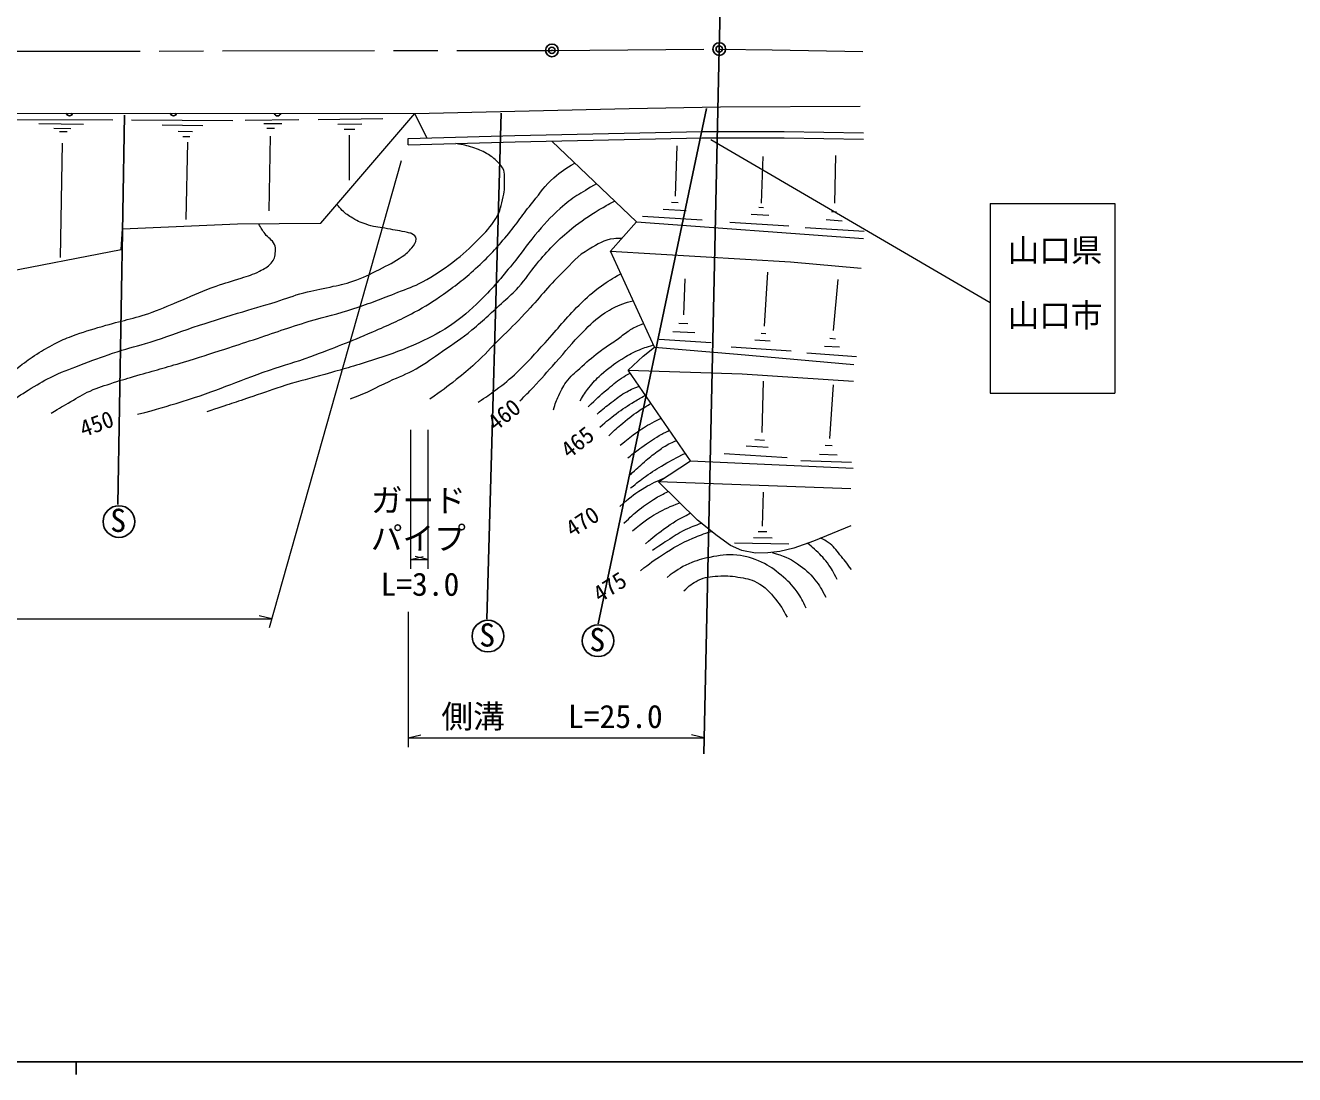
# Model space of a CAD drawing. Units: millimetres, scale not verified. Extents: x 40000 to 680000, y 20000 to 380000.
# Drawn here: x 263994 to 364235, y 204000 to 286847 of the extents above; entities that cross this region are included whole.
import ezdxf
from ezdxf.enums import TextEntityAlignment as Align

# ---------------------------------------------------------------- set-up
doc = ezdxf.new("R2010")
doc.units = ezdxf.units.MM
doc.header["$LTSCALE"] = 1000
doc.header["$PDMODE"] = 32
doc.header["$PDSIZE"] = 500
doc.linetypes.add('CHAIN', pattern=[18.5, 12, -1.5, 3.5, -1.5])
for name, color, linetype, lineweight in [('M-BGD', 7, 'Continuous', 13), ('M-BMK', 2, 'CHAIN', 13), ('M-BMK-SRVR', 3, 'Continuous', 25), ('M-STR-HTXT', 7, 'Continuous', 13), ('M-STR-STRC', 7, 'Continuous', 13), ('M-TTL-BAND', 7, 'Continuous', 25)]:
    doc.layers.add(name, color=color, linetype=linetype, lineweight=lineweight)
doc.layers.add('M-OTRS', color=6, linetype='Continuous')
doc.styles.add('ＭＳ ゴシック', font='')
doc.styles.add('ＭＳ 明朝', font='')
doc.styles.get('ＭＳ ゴシック').set_extended_font_data('MS Gothic')
doc.styles.get('ＭＳ 明朝').set_extended_font_data('MS Mincho')

msp = doc.modelspace()

# ---------------------------------------------------------------- linework, layer by layer
at = {"layer": 'M-BGD'}
for p, q in [((218987, 279918), (294749, 279900)), ((287329, 271218), (294749, 279900)), ((294749, 279900), (311678, 280277)), ((295693, 277960), (294749, 279900)), ((311678, 280277), (318891, 280424)), ((318891, 280424), (329911, 280466)), ((262567, 279426), (270909, 279398)), ((268596, 279033), (265063, 279061)), ((266241, 278725), (267573, 278697)), ((272374, 279398), (280384, 279345)), ((278010, 278922), (274799, 278964)), ((281348, 279375), (285592, 279419)), ((282821, 279097), (284251, 279097)), ((283680, 278698), (283073, 278697)), ((287116, 279414), (292233, 279484)), ((290565, 279036), (288672, 279022)), ((267306, 278430), (266689, 278444)), ((276047, 278501), (277183, 278459)), ((276972, 278053), (276440, 278053)), ((283325, 278109), (283225, 272194)), ((290018, 278629), (289163, 278629)), ((289555, 278166), (289555, 274619)), ((294235, 277421), (294221, 277920)), ((302671, 277647), (311293, 277833)), ((312251, 271326), (305565, 277709)), ((311293, 277833), (317455, 277959)), ((317455, 277959), (323911, 277959)), ((323911, 277959), (330178, 277875)), ((266893, 277540), (266737, 268528)), ((276804, 277618), (276668, 271516)), ((294235, 277421), (302671, 277647)), ((315350, 273373), (315476, 277327)), ((322126, 272817), (322273, 276495)), ((327928, 272808), (328012, 276572)), ((315013, 272890), (315560, 272869)), ((312742, 271775), (317432, 271502)), ((314361, 272343), (316191, 272238)), ((321322, 271943), (322710, 271859)), ((321930, 272481), (322276, 272471)), ((327666, 272147), (328059, 272128)), ((271569, 269159), (271653, 270778)), ((271653, 270778), (280743, 271172)), ((280743, 271172), (287329, 271218)), ((310195, 269029), (312251, 271326)), ((312251, 271326), (330194, 270016)), ((319640, 271312), (324287, 271018)), ((325575, 270880), (330244, 270607)), ((327236, 271511), (328498, 271427)), ((246480, 264293), (271569, 269159)), ((313679, 261432), (310195, 269029)), ((310195, 269029), (324423, 268183)), ((324423, 268183), (330006, 267678)), ((315992, 264005), (316097, 266844)), ((322369, 263091), (322642, 267360)), ((327817, 262746), (328178, 266791)), ((315130, 262680), (316876, 262596)), ((315614, 263332), (316308, 263311)), ((314058, 262070), (318158, 261796)), ((321607, 262007), (322827, 261944)), ((322110, 262544), (322484, 262516)), ((327524, 262163), (327963, 262107)), ((311591, 259632), (312787, 260740)), ((312787, 260740), (313679, 261432)), ((313679, 261432), (320233, 260885)), ((319736, 261460), (324467, 261144)), ((320233, 260885), (329423, 260065)), ((325713, 260988), (329624, 260693)), ((327103, 261528), (328281, 261453)), ((316529, 252472), (311591, 259632)), ((311591, 259632), (320597, 259340)), ((320597, 259340), (329408, 258751)), ((322191, 254704), (322296, 258763)), ((327532, 254220), (327806, 258468)), ((322654, 253505), (320929, 253632)), ((321602, 254136), (322359, 254094)), ((327154, 253695), (327701, 253674)), ((319184, 253043), (324147, 252727)), ((326712, 253001), (328100, 252938)), ((313983, 250814), (316529, 252472)), ((316529, 252472), (329365, 251890)), ((325240, 252496), (329236, 252370)), ((317087, 247792), (313983, 250814)), ((329196, 250263), (313983, 250814)), ((322212, 247302), (322296, 249979)), ((318629, 246531), (317087, 247792)), ((322562, 246867), (321875, 246867)), ((329177, 247341), (326232, 246121)), ((319691, 245778), (318629, 246531)), ((320570, 245386), (319691, 245778)), ((324287, 245886), (320011, 245970)), ((321511, 246404), (322969, 246376)), ((326232, 246121), (324697, 245574)), ((321648, 245161), (320570, 245386)), ((322632, 245193), (321648, 245161)), ((323586, 245292), (322632, 245193)), ((324697, 245574), (323586, 245292))]:
    msp.add_line(p, q, dxfattribs=at)
at = {"layer": 'M-BGD', "lineweight": 25}
for p, q in [((271834, 279750), (271304, 249013)), ((301571, 279927), (300449, 239963)), ((317791, 280286), (309231, 239588))]:
    msp.add_line(p, q, dxfattribs=at)
for centre in [(271378, 247671), (300523, 238621), (309219, 238253)]:
    msp.add_circle(centre, 1250, dxfattribs=at)
for centre in [(267472, 279962), (275690, 279961), (283908, 279959)]:
    msp.add_arc(centre, 256, 192.66646, 347.3057, dxfattribs=at)
at = {"layer": 'M-BGD'}
for points, knots in [([(266035, 256217), (266770, 256673), (266966, 256795), (267575, 257144), (268163, 257481), (268480, 257697), (269098, 257976), (269798, 258292), (270221, 258396), (270949, 258640), (271661, 258878), (272070, 258979), (272790, 259191), (274229, 259615), (275044, 259824), (276480, 260259), (277758, 260647), (278471, 260876), (279742, 261287), (280625, 261573), (281118, 261740), (281999, 262030), (283724, 262599), (284680, 262950), (286415, 263488), (287780, 263912), (288580, 264028), (289934, 264484), (291307, 264945), (292066, 265236), (293411, 265774), (294179, 266081), (294636, 266202), (295360, 266601), (296338, 267139), (296872, 267477), (297757, 268157), (298597, 268801), (299036, 269208), (299776, 269966), (300360, 270563), (300720, 270889), (301150, 271606), (301514, 272212), (301576, 272629), (301739, 273316), (301871, 273872), (301848, 274204), (301837, 274774), (301833, 275024), (301864, 275178), (301770, 275410), (301655, 275695), (301526, 275828), (301315, 276052), (301015, 276372), (300799, 276509), (300424, 276737), (300029, 276978), (299772, 277049), (299334, 277198), (298824, 277372), (298623, 277404), (297994, 277522)], [0, 0, 0, 0, 1, 1, 1, 2, 2, 2, 3, 3, 3, 4, 4, 4, 5, 5, 5, 6, 6, 6, 7, 7, 7, 8, 8, 8, 9, 9, 9, 10, 10, 10, 11, 11, 11, 12, 12, 12, 13, 13, 13, 14, 14, 14, 15, 15, 15, 16, 16, 16, 17, 17, 17, 18, 18, 18, 19, 19, 19, 20, 20, 20, 21, 21, 21, 21]), ([(272840, 256138), (274537, 256584), (275001, 256728), (276373, 257148), (279112, 257985), (280568, 258686), (283271, 259629), (284537, 260071), (285275, 260232), (286531, 260702), (288461, 261424), (289541, 261837), (291431, 262658), (292728, 263221), (293467, 263520), (294711, 264193), (295640, 264695), (296146, 265008), (297004, 265623), (298115, 266420), (298739, 266876), (299738, 267810), (300684, 268695), (301173, 269238), (302009, 270228), (302866, 271244), (303247, 271893), (304091, 272920), (304712, 273676), (304992, 274172), (305731, 274813), (306327, 275329), (306594, 275508), (307380, 275977)], [0, 0, 0, 0, 1, 1, 1, 2, 2, 2, 3, 3, 3, 4, 4, 4, 5, 5, 5, 6, 6, 6, 7, 7, 7, 8, 8, 8, 9, 9, 9, 10, 10, 10, 11, 11, 11, 11]), ([(309101, 274334), (307735, 273543), (307251, 273287), (306236, 272395), (305380, 271643), (304977, 271137), (304238, 270271), (303508, 269416), (303188, 268865), (302471, 267999), (301525, 266857), (301006, 266200), (299948, 265160), (299054, 264281), (298530, 263795), (297487, 263099), (296445, 262404), (295794, 262113), (294648, 261606), (293384, 261047), (292637, 260823), (291326, 260387), (289903, 259913), (289086, 259708), (287645, 259293), (286441, 258946), (285751, 258802), (284554, 258431), (283527, 258113), (282965, 257892), (281946, 257547), (280534, 257070), (280092, 256921), (278329, 256328)], [0, 0, 0, 0, 1, 1, 1, 2, 2, 2, 3, 3, 3, 4, 4, 4, 5, 5, 5, 6, 6, 6, 7, 7, 7, 8, 8, 8, 9, 9, 9, 10, 10, 10, 11, 11, 11, 11]), ([(261860, 256336), (262309, 256706), (262438, 256805), (262819, 257090), (263436, 257552), (263794, 257797), (264455, 258193), (265135, 258600), (265514, 258836), (266231, 259175), (267142, 259605), (267682, 259780), (268624, 260137), (269642, 260524), (270213, 260742), (271248, 261081), (272248, 261409), (272833, 261511), (273837, 261829), (275184, 262255), (275915, 262564), (277257, 263007), (278614, 263454), (279379, 263691), (280744, 264112), (281931, 264478), (282604, 264660), (283791, 265028), (284648, 265293), (285110, 265501), (285978, 265729), (286784, 265940), (287251, 265994), (288062, 266187), (288769, 266355), (289181, 266401), (289866, 266645), (290707, 266944), (291152, 267181), (291950, 267579), (292679, 267943), (293098, 268139), (293764, 268608), (294085, 268834), (294258, 268980), (294511, 269281), (294713, 269519), (294867, 269688), (294857, 270000), (294851, 270204), (294689, 270293), (294511, 270393), (294389, 270461), (294302, 270455), (294165, 270486), (293560, 270625), (293215, 270677), (292605, 270795), (292010, 270909), (291658, 270901), (291081, 271084), (290581, 271243), (290295, 271343), (289847, 271617), (289500, 271829), (289304, 271957), (289015, 272243), (288843, 272414), (288778, 272483), (288602, 272708)], [0, 0, 0, 0, 1, 1, 1, 2, 2, 2, 3, 3, 3, 4, 4, 4, 5, 5, 5, 6, 6, 6, 7, 7, 7, 8, 8, 8, 9, 9, 9, 10, 10, 10, 11, 11, 11, 12, 12, 12, 13, 13, 13, 14, 14, 14, 15, 15, 15, 16, 16, 16, 17, 17, 17, 18, 18, 18, 19, 19, 19, 20, 20, 20, 21, 21, 21, 22, 22, 22, 23, 23, 23, 23]), ([(289662, 257367), (289757, 257398), (289782, 257409), (289859, 257437), (291012, 257858), (291605, 258225), (292719, 258741), (293552, 259127), (294050, 259284), (294850, 259736), (295702, 260219), (296133, 260567), (296939, 261124), (297862, 261762), (298398, 262096), (299266, 262807), (300280, 263637), (300802, 264158), (301762, 265050), (302227, 265482), (302521, 265693), (302939, 266171), (303543, 266862), (303798, 267316), (304383, 268022), (304871, 268610), (305148, 268939), (305687, 269480), (306235, 270029), (306556, 270325), (307159, 270812), (307956, 271456), (308441, 271771), (309318, 272298), (309781, 272576), (309941, 272672), (310520, 272979)], [0, 0, 0, 0, 1, 1, 1, 2, 2, 2, 3, 3, 3, 4, 4, 4, 5, 5, 5, 6, 6, 6, 7, 7, 7, 8, 8, 8, 9, 9, 9, 10, 10, 10, 11, 11, 11, 12, 12, 12, 12]), ([(259202, 256248), (259710, 256633), (259848, 256746), (260249, 257080), (260912, 257633), (261223, 258010), (261875, 258576), (262518, 259133), (262888, 259436), (263567, 259950), (264076, 260336), (264364, 260551), (264904, 260894), (265438, 261233), (265744, 261415), (266306, 261707), (266823, 261976), (267124, 262110), (267670, 262314), (268589, 262659), (269123, 262797), (270063, 263081), (271596, 263544), (272498, 263665), (274007, 264202), (274936, 264533), (275431, 264784), (276344, 265156), (277402, 265587), (277979, 265871), (279054, 266259), (279822, 266536), (280273, 266630), (281045, 266894), (281614, 267089), (281948, 267166), (282484, 267436), (282878, 267635), (283116, 267753), (283410, 268081), (283662, 268363), (283715, 268611), (283746, 268988), (283765, 269212), (283777, 269360), (283671, 269558), (283466, 269943), (283184, 270039), (282924, 270390), (282705, 270685), (282633, 270804), (282419, 271184)], [0, 0, 0, 0, 1, 1, 1, 2, 2, 2, 3, 3, 3, 4, 4, 4, 5, 5, 5, 6, 6, 6, 7, 7, 7, 8, 8, 8, 9, 9, 9, 10, 10, 10, 11, 11, 11, 12, 12, 12, 13, 13, 13, 14, 14, 14, 15, 15, 15, 16, 16, 16, 17, 17, 17, 17]), ([(311086, 270024), (310814, 270044), (310706, 270025), (310464, 269999), (309648, 269912), (309250, 269572), (308530, 269179), (307564, 268651), (307192, 268098), (306406, 267328), (305181, 266128), (304620, 265335), (303441, 264090), (302694, 263301), (302251, 262882), (301485, 262113), (300722, 261347), (300321, 260891), (299529, 260157), (298960, 259630), (298619, 259359), (298015, 258874), (297227, 258242), (296942, 258050), (295933, 257339)], [0, 0, 0, 0, 1, 1, 1, 2, 2, 2, 3, 3, 3, 4, 4, 4, 5, 5, 5, 6, 6, 6, 7, 7, 7, 8, 8, 8, 8]), ([(299753, 257097), (300431, 257536), (300622, 257667), (301155, 258064), (301841, 258576), (302209, 258886), (302838, 259466), (303757, 260315), (304189, 260875), (305039, 261794), (306102, 262944), (306610, 263672), (307731, 264766), (308378, 265398), (308745, 265757), (309483, 266280), (310059, 266688), (310286, 266825), (311021, 267227)], [0, 0, 0, 0, 1, 1, 1, 2, 2, 2, 3, 3, 3, 4, 4, 4, 5, 5, 5, 6, 6, 6, 6]), ([(303053, 257200), (303556, 257700), (303686, 257836), (304084, 258251), (304803, 259004), (305175, 259454), (305871, 260228), (306712, 261162), (307118, 261747), (308016, 262626), (308661, 263257), (308997, 263660), (309762, 264140), (310284, 264468), (310590, 264644), (311171, 264855), (311487, 264969), (311607, 265011), (311994, 265107)], [0, 0, 0, 0, 1, 1, 1, 2, 2, 2, 3, 3, 3, 4, 4, 4, 5, 5, 5, 6, 6, 6, 6]), ([(305695, 256485), (305857, 257021), (305915, 257195), (306115, 257625), (306346, 258123), (306489, 258406), (306835, 258831), (307213, 259296), (307486, 259502), (307928, 259906), (308518, 260445), (308862, 260733), (309499, 261215), (309864, 261491), (310095, 261607), (310471, 261869), (310839, 262126), (311024, 262300), (311396, 262551), (311703, 262759), (311865, 262896), (312200, 263056), (312435, 263169), (312528, 263206), (312821, 263304)], [0, 0, 0, 0, 1, 1, 1, 2, 2, 2, 3, 3, 3, 4, 4, 4, 5, 5, 5, 6, 6, 6, 7, 7, 7, 8, 8, 8, 8]), ([(307812, 257214), (308103, 257703), (308200, 257855), (308494, 258233), (308835, 258671), (309055, 258897), (309466, 259270), (310056, 259807), (310424, 260069), (311092, 260504), (311554, 260804), (311831, 260947), (312335, 261168), (312814, 261377), (312999, 261435), (313595, 261615)], [0, 0, 0, 0, 1, 1, 1, 2, 2, 2, 3, 3, 3, 4, 4, 4, 5, 5, 5, 5]), ([(308438, 256729), (309129, 257387), (309317, 257575), (309915, 258075), (310362, 258449), (310591, 258690), (311084, 259001), (311341, 259163), (311436, 259223), (311759, 259388)], [0, 0, 0, 0, 1, 1, 1, 2, 2, 2, 3, 3, 3, 3]), ([(309139, 256150), (309666, 256598), (309811, 256723), (310261, 257066), (310675, 257381), (310894, 257582), (311345, 257842), (311764, 258082), (311937, 258153), (312468, 258360)], [0, 0, 0, 0, 1, 1, 1, 2, 2, 2, 3, 3, 3, 3]), ([(309373, 255131), (309956, 255645), (310128, 255794), (310644, 256178), (311192, 256585), (311517, 256790), (312102, 257141), (312436, 257341), (312549, 257408), (312967, 257636)], [0, 0, 0, 0, 1, 1, 1, 2, 2, 2, 3, 3, 3, 3]), ([(310074, 254449), (310584, 254933), (310732, 255069), (311177, 255439), (311724, 255895), (312038, 256146), (312635, 256533), (312930, 256724), (313033, 256792), (313404, 257003)], [0, 0, 0, 0, 1, 1, 1, 2, 2, 2, 3, 3, 3, 3]), ([(310981, 253692), (311524, 254156), (311685, 254292), (312168, 254636), (312670, 254993), (312962, 255183), (313504, 255477), (313776, 255624), (313870, 255676), (314208, 255837)], [0, 0, 0, 0, 1, 1, 1, 2, 2, 2, 3, 3, 3, 3]), ([(311570, 252692), (312092, 253109), (312238, 253222), (312682, 253542), (313205, 253919), (313494, 254142), (314056, 254458), (314367, 254633), (314478, 254695), (314867, 254881)], [0, 0, 0, 0, 1, 1, 1, 2, 2, 2, 3, 3, 3, 3]), ([(311777, 251367), (312294, 251864), (312435, 252004), (312880, 252385), (313269, 252718), (313482, 252912), (313899, 253208), (314228, 253442), (314412, 253578), (314768, 253769), (315017, 253902), (315109, 253947), (315420, 254080)], [0, 0, 0, 0, 1, 1, 1, 2, 2, 2, 3, 3, 3, 4, 4, 4, 4]), ([(311796, 250320), (312341, 250770), (312500, 250897), (312974, 251236), (313527, 251631), (313855, 251826), (314441, 252171), (315082, 252547), (315311, 252659), (316121, 253064)], [0, 0, 0, 0, 1, 1, 1, 2, 2, 2, 3, 3, 3, 3]), ([(310931, 248858), (311705, 249535), (311955, 249767), (312698, 250225), (313338, 250619), (313602, 250743), (314415, 251095)], [0, 0, 0, 0, 1, 1, 1, 2, 2, 2, 2]), ([(311266, 247533), (311817, 248064), (311982, 248223), (312481, 248617), (312974, 249005), (313259, 249214), (313799, 249533), (314168, 249751), (314303, 249824), (314766, 250051)], [0, 0, 0, 0, 1, 1, 1, 2, 2, 2, 3, 3, 3, 3]), ([(311941, 246944), (312802, 247636), (313078, 247875), (313896, 248332), (314568, 248707), (314841, 248825), (315687, 249155)], [0, 0, 0, 0, 1, 1, 1, 2, 2, 2, 2]), ([(312971, 245913), (313615, 246483), (313819, 246648), (314401, 247070), (315183, 247637), (315503, 247794), (316518, 248346)], [0, 0, 0, 0, 1, 1, 1, 2, 2, 2, 2]), ([(312571, 243789), (313365, 244414), (313611, 244594), (314317, 245051), (315212, 245630), (315731, 245943), (316714, 246355), (317278, 246592), (317487, 246676), (318183, 246895)], [0, 0, 0, 0, 1, 1, 1, 2, 2, 2, 3, 3, 3, 3]), ([(317407, 247531), (316790, 247318), (316598, 247246), (316104, 247007), (315527, 246728), (315237, 246508), (314695, 246166), (314229, 245871), (314078, 245770), (313518, 245388)], [0, 0, 0, 0, 1, 1, 1, 2, 2, 2, 3, 3, 3, 3]), ([(328112, 243095), (327799, 243714), (327692, 243926), (327334, 244399), (326980, 244867), (326739, 245099), (326304, 245493), (326098, 245679), (326026, 245746), (325764, 245954)], [0, 0, 0, 0, 1, 1, 1, 2, 2, 2, 3, 3, 3, 3]), ([(329227, 243874), (328820, 244443), (328702, 244613), (328323, 245051), (327980, 245446), (327830, 245725), (327397, 246019), (327176, 246169), (327080, 246231), (326800, 246356)], [0, 0, 0, 0, 1, 1, 1, 2, 2, 2, 3, 3, 3, 3]), ([(325652, 240824), (325381, 241436), (325271, 241653), (324937, 242128), (324529, 242707), (324214, 242972), (323675, 243432), (323126, 243901), (322795, 244157), (322140, 244462), (321421, 244797), (320974, 244938), (320184, 245009), (319347, 245085), (318863, 245005), (318039, 244841), (317382, 244710), (317014, 244603), (316399, 244336), (315671, 244020), (315411, 243810), (314674, 243264)], [0, 0, 0, 0, 1, 1, 1, 2, 2, 2, 3, 3, 3, 4, 4, 4, 5, 5, 5, 6, 6, 6, 7, 7, 7, 7]), ([(322980, 245229), (323902, 244926), (324276, 244822), (324979, 244336), (325577, 243923), (325890, 243640), (326346, 243074), (326742, 242583), (326872, 242354), (327208, 241707)], [0, 0, 0, 0, 1, 1, 1, 2, 2, 2, 3, 3, 3, 3]), ([(315999, 242191), (316437, 242616), (316637, 242794), (317135, 243032), (317696, 243301), (318071, 243316), (318691, 243369), (319306, 243421), (319659, 243380), (320268, 243285), (320867, 243191), (321227, 243149), (321761, 242864), (322455, 242495), (322759, 242127), (323255, 241518), (323668, 241011), (323807, 240776), (324159, 240109)], [0, 0, 0, 0, 1, 1, 1, 2, 2, 2, 3, 3, 3, 4, 4, 4, 5, 5, 5, 6, 6, 6, 6])]:
    msp.add_open_spline(points, degree=3, knots=knots, dxfattribs=at)
at = {"layer": 'M-BMK'}
for p, q in [((205558, 284700), (305575, 284876)), ((305575, 284876), (318790, 284982)), ((318790, 284982), (322970, 284929)), ((322970, 284929), (330139, 284790))]:
    msp.add_line(p, q, dxfattribs=at)
at = {"layer": 'M-BMK-SRVR'}
for p, q in [((318790, 284982), (320072, 343195)), ((317564, 229318), (318790, 284982))]:
    msp.add_line(p, q, dxfattribs=at)
for centre in [(305575, 284876), (318790, 284982)]:
    msp.add_circle(centre, 500, dxfattribs=at)
for p in [(305575, 284876), (318790, 284982)]:
    msp.add_point(p, dxfattribs=at)
at = {"layer": 'M-OTRS'}
msp.add_point((318790, 284982), dxfattribs=at)
at = {"layer": 'M-STR-HTXT'}
for p, q in [((293667, 276154), (283245, 239271)), ((294419, 254918), (294419, 243932)), ((295776, 254918), (295776, 243932)), ((294419, 244668), (295419, 244918)), ((294419, 244668), (295776, 244668)), ((295776, 244668), (294776, 244918)), ((218984, 239980), (283446, 239980)), ((283446, 239980), (282446, 240230)), ((294224, 240543), (294224, 229854)), ((294224, 230591), (295224, 230841)), ((294224, 230591), (317592, 230591)), ((317592, 230591), (316592, 230841))]:
    msp.add_line(p, q, dxfattribs=at)
at = {"layer": 'M-STR-STRC'}
for p, q in [((340198, 264935), (318140, 277810)), ((340198, 272796), (350030, 272796)), ((340198, 272796), (340198, 257808)), ((350030, 272796), (350030, 257808)), ((340198, 257808), (350030, 257808))]:
    msp.add_line(p, q, dxfattribs=at)
at = {"layer": 'M-TTL-BAND', "lineweight": 13}
for p, q in [((294221, 277920), (302659, 278147)), ((302659, 278147), (311282, 278333)), ((311282, 278333), (317450, 278459)), ((317450, 278459), (323914, 278459)), ((323914, 278459), (330184, 278375))]:
    msp.add_line(p, q, dxfattribs=at)
at = {"layer": 'M-TTL-BAND'}
for p, q in [((40000, 205000), (579000, 205000)), ((268000, 205000), (268000, 204000))]:
    msp.add_line(p, q, dxfattribs=at)

# ---------------------------------------------------------------- texts
at = {"layer": 'M-BGD', "style": 'ＭＳ ゴシック'}
for s, rotation, p in [('460', 38.512, (301390, 254446)), ('450', 19.91, (268714, 253941)), ('465', 38.512, (307194, 252273)), ('470', 33.056, (307425, 246055)), ('475', 33.056, (309591, 240893))]:
    msp.add_text(s, height=1320, rotation=rotation, dxfattribs=at).set_placement(p, align=Align.BOTTOM_LEFT)
for p in [(270699, 246298), (299844, 237247), (308540, 236879)]:
    msp.add_text('S', height=1833, dxfattribs=at).set_placement(p, align=Align.BOTTOM_LEFT)
at = {"layer": 'M-STR-HTXT', "style": 'ＭＳ ゴシック'}
for s, p in [('ガード', (291278, 247873)), ('パイプ', (291278, 244892)), ('L=3.0', (292035, 241258)), ('側溝\u3000\u3000L=25.0', (296848, 230815))]:
    msp.add_text(s, height=1833, dxfattribs=at).set_placement(p, align=Align.BOTTOM_LEFT)
at = {"layer": 'M-STR-STRC', "style": 'ＭＳ 明朝'}
for s, p in [('山口県', (341560, 267631)), ('山口市', (341560, 262489))]:
    msp.add_text(s, height=1833, dxfattribs=at).set_placement(p, align=Align.BOTTOM_LEFT)

doc.saveas('drawing.dxf')
